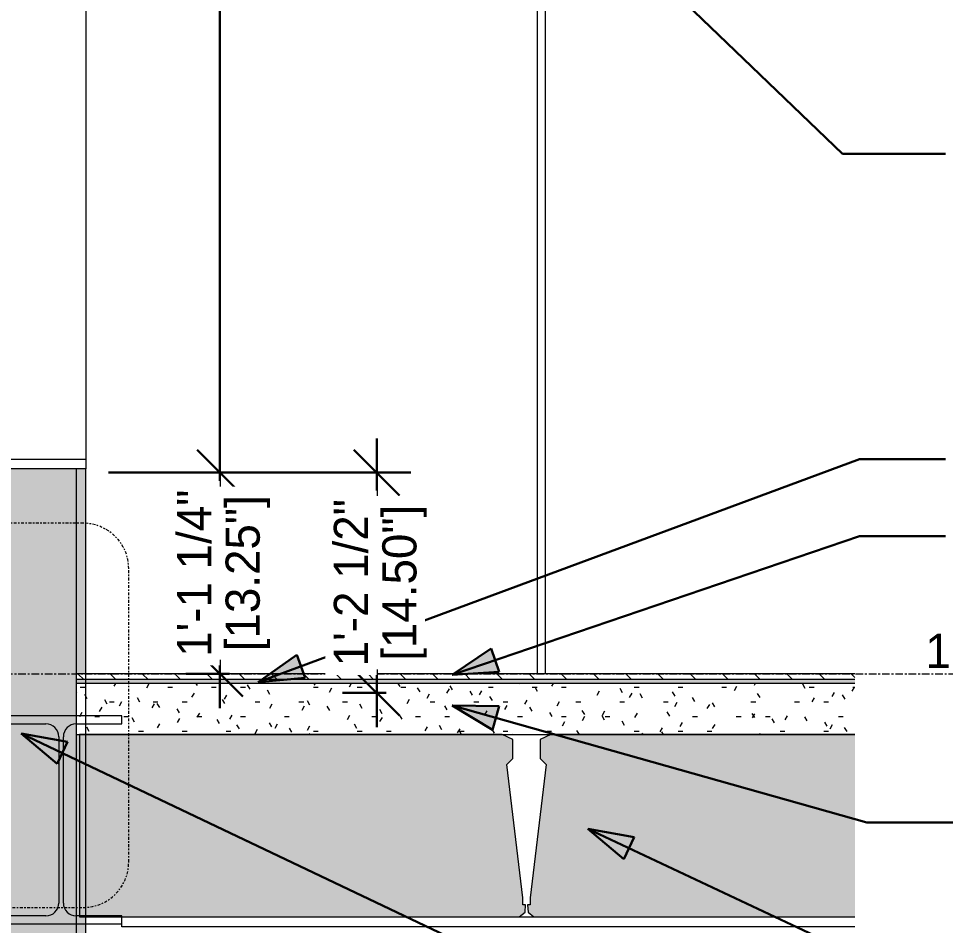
# Model space of a CAD drawing. Header units: inches. Extents: x -3960 to -3352, y -190 to 443.
# Drawn here: x -3856.3 to -3795.2, y 119.4 to 179.1 of the extents above; entities that cross this region are included whole.
import ezdxf

# ---------------------------------------------------------------- set-up
doc = ezdxf.new("R2010")
doc.units = ezdxf.units.IN
doc.header["$MEASUREMENT"] = 0
doc.linetypes.add('Dash Dot 3_16_', pattern=[0.3125, 0.1875, -0.0625, 0, -0.0625])
doc.linetypes.add('Grid Line 1_2_', pattern=[0.875, 0.5, -0.125, 0.125, -0.125])
for name, color, linetype, lineweight in [('0-1', 7, 'Continuous', 5), ('0-2', 253, 'Continuous', 9), ('0-3', 55, 'Continuous', 9), ('A-ANNO-DIMS-1', 211, 'Continuous', 30), ('A-ANNO-SYMB-1', 150, 'Dash Dot 3_16_', 9), ('A-DOOR-FRAM-1', 253, 'Continuous', 9), ('A-FLOR-2', 8, 'Continuous', 5), ('A-FLOR-6', 192, 'Continuous', 9), ('A-FLOR-LEVL', 51, 'Continuous', 9), ('A-FLOR-LEVL-1', 51, 'Grid Line 1_2_', 9), ('A-FLOR-MCUT-2', 51, 'Continuous', 9), ('A-FLOR-PATT-1', 45, 'Continuous', 9), ('A-GLAZ-1', 55, 'Continuous', 9), ('A-GLAZ-2', 151, 'Continuous', 9), ('A-WALL-6', 113, 'Continuous', 9), ('A-WALL-PATT-2', 45, 'Continuous', 9), ('G-ANNO-TEXT', 231, 'Continuous', 30), ('I-WALL-1', 254, 'Continuous', 9), ('S-BEAM-1', 10, 'Continuous', 9), ('S-BEAM-2', 7, 'Continuous', 9), ('S-BEAM-3', 45, 'Continuous', 9), ('S-BEAM-4', 55, 'Continuous', 9)]:
    doc.layers.add(name, color=color, linetype=linetype, lineweight=lineweight)
doc.styles.add('Century Gothic', font='ufonts.com_century-gothic.ttf', dxfattribs={"height": 2.25})
doc.dimstyles.new('OD__1_16__Tol__', dxfattribs={"dimscale": 12, "dimtxt": 2.349379, "dimasz": 0.25, "dimexe": 0.1875, "dimexo": 0.125, "dimgap": 0.03125, "dimtad": 1, "dimdec": 4, "dimrnd": 0.0625, "dimzin": 3, "dimdsep": 46, "dimlunit": 4, "dimtxsty": 'Century Gothic', "dimblk1": 'OBLIQUE', "dimblk2": 'OBLIQUE', "dimsah": 1, "dimcen": 0.09, "dimdle": 0.1875, "dimazin": 0, "dimtfac": 1, "dimtdec": 4, "dimtix": 1, "dimtmove": 0, "dimatfit": 3, "dimfxl": 1, "dimtvp": 1, "dimtfill": 1, "dimfrac": 2, "dimtolj": 1, "dimtzin": 0, "dimlwd": 30, "dimlwe": 30, "dimarcsym": 2})

# ---------------------------------------------------------------- blocks, each defined once
blk = doc.blocks.new('SWING - SINGLE - FLUSH - SWING - 34_ x 80_ - WITH ACOUSTICAL SEAL-3983856-WALL SECTION - RAMP - NORTH WALL')
at = {"layer": 'A-DOOR-FRAM-1'}
blk.add_line((-3821.599, 218), (-3821.599, 136), dxfattribs=at)
blk = doc.blocks.new('CTR - 1st Phase - Unit Layouts_rvt-1-WALL SECTION - RAMP - NORTH WALL')
at = {"layer": 'I-WALL-1'}
blk.add_line((-3822.099, 136), (-3822.099, 240.875), dxfattribs=at)
at = {"layer": '0-2'}
blk.add_blockref('SWING - SINGLE - FLUSH - SWING - 34_ x 80_ - WITH ACOUSTICAL SEAL-3983856-WALL SECTION - RAMP - NORTH WALL', (0, 0), dxfattribs=at)
blk = doc.blocks.new('034100 - Precast Structural Concrete - Solid Plank - 12_-2075003-WALL SECTION - RAMP - NORTH WALL')
at = {"layer": 'S-BEAM-1'}
blk.add_hatch(color=256, dxfattribs=at).paths.add_polyline_path([(-3822.169, 120), (-3801.207, 120), (-3801.207, 132), (-3821.225, 132), (-3821.918, 131.685), (-3821.918, 130.425), (-3821.525, 130.031), (-3822.588, 121.26), (-3822.588, 120.787), (-3822.765, 120.787), (-3822.723, 120.315), (-3822.348, 120)], flags=0)
at = {"layer": 'S-BEAM-2'}
for p, q in [((-3821.225, 132), (-3821.918, 131.685)), ((-3801.207, 132), (-3821.225, 132)), ((-3821.918, 131.685), (-3821.918, 130.425)), ((-3821.525, 130.031), (-3822.588, 121.26)), ((-3821.918, 130.425), (-3821.525, 130.031)), ((-3822.588, 121.26), (-3822.588, 120.787)), ((-3822.588, 120.787), (-3822.765, 120.787)), ((-3822.765, 120.787), (-3822.723, 120.315)), ((-3822.723, 120.315), (-3822.348, 120)), ((-3822.348, 120), (-3801.207, 120))]:
    blk.add_line(p, q, dxfattribs=at)
blk = doc.blocks.new('W-Wide Flange - W14X43-2393871-WALL SECTION - RAMP - NORTH WALL')
at = {"layer": 'S-BEAM-3'}
h = blk.add_hatch(dxfattribs=at)
h.set_pattern_fill('FP_11', color=256, style=0, pattern_type=2)
h.set_pattern_definition([(45, (-3769.654, 146.633), (-2.37588, 2.37588), []), (45, (-3769.654, 150.233), (-2.37588, 2.37588), [])])
h.paths.add_polyline_path([(-3849.474, 119.54), (-3849.474, 120), (-3851.849, 120), (-3851.849, 119.54), (-3851.516, 119.54)], flags=0)
at = {"layer": 'S-BEAM-2'}
for p, q in [((-3849.474, 133.24), (-3857.474, 133.24)), ((-3857.474, 133.24), (-3857.474, 132.71)), ((-3849.474, 132.71), (-3849.474, 133.24)), ((-3857.474, 132.71), (-3854.471, 132.71)), ((-3852.476, 132.71), (-3849.474, 132.71)), ((-3853.626, 131.865), (-3853.626, 120.915)), ((-3853.321, 120.915), (-3853.321, 131.865)), ((-3854.471, 120.07), (-3857.474, 120.07)), ((-3857.474, 120.07), (-3857.474, 119.54)), ((-3849.474, 120.07), (-3852.476, 120.07)), ((-3849.474, 119.54), (-3849.474, 120.07)), ((-3857.474, 119.54), (-3849.474, 119.54))]:
    blk.add_line(p, q, dxfattribs=at)
for centre, start, end in [((-3854.471, 131.865), 360, 90), ((-3852.476, 131.865), 90, 180), ((-3854.471, 120.915), 270, 0), ((-3852.476, 120.915), 180, 270)]:
    blk.add_arc(centre, 0.845, start, end, dxfattribs=at)
blk = doc.blocks.new('W-Wide Flange - W14X53-2393870-WALL SECTION - RAMP - NORTH WALL')
at = {"layer": 'S-BEAM-4'}
for p, q in [((-3823.299, 120), (-3822.348, 120)), ((-3849.474, 119.34), (-3849.474, 119.54)), ((-3801.207, 119.34), (-3849.474, 119.34))]:
    blk.add_line(p, q, dxfattribs=at)
blk = doc.blocks.new('034100 - Precast Structural Concrete - Solid Plank - 12_-2113028-WALL SECTION - RAMP - NORTH WALL')
at = {"layer": 'S-BEAM-1'}
blk.add_hatch(color=256, dxfattribs=at).paths.add_polyline_path([(-3823.299, 120), (-3822.924, 120.315), (-3822.883, 120.787), (-3823.06, 120.796), (-3823.06, 121.26), (-3824.123, 130.031), (-3823.729, 130.425), (-3823.729, 131.685), (-3824.422, 132), (-3852.261, 132), (-3852.261, 120), (-3826.361, 120)], flags=0)
at = {"layer": 'S-BEAM-2'}
for p, q in [((-3824.422, 132), (-3852.261, 132)), ((-3852.261, 132), (-3852.261, 120)), ((-3823.729, 131.685), (-3824.422, 132)), ((-3823.729, 130.425), (-3823.729, 131.685)), ((-3824.123, 130.031), (-3823.729, 130.425)), ((-3823.06, 121.26), (-3824.123, 130.031)), ((-3823.06, 121.181), (-3823.06, 121.26)), ((-3823.06, 120.787), (-3823.06, 121.181)), ((-3823.299, 120), (-3822.924, 120.315)), ((-3822.883, 120.787), (-3823.06, 120.787)), ((-3822.924, 120.315), (-3822.883, 120.787)), ((-3852.261, 120), (-3823.299, 120))]:
    blk.add_line(p, q, dxfattribs=at)
blk = doc.blocks.new('CTR - 1st Phase - Structure_rvt-1-WALL SECTION - RAMP - NORTH WALL')
at = {"layer": '0-3'}
for name in ['W-Wide Flange - W14X43-2393871-WALL SECTION - RAMP - NORTH WALL', '034100 - Precast Structural Concrete - Solid Plank - 12_-2113028-WALL SECTION - RAMP - NORTH WALL', '034100 - Precast Structural Concrete - Solid Plank - 12_-2075003-WALL SECTION - RAMP - NORTH WALL', 'W-Wide Flange - W14X53-2393870-WALL SECTION - RAMP - NORTH WALL']:
    blk.add_blockref(name, (0, 0), dxfattribs=at)
blk = doc.blocks.new('Window-Double_Hung-Marvin-Essential - ESDH3066 - 2nd Floor-3357213-WALL SECTION - RAMP - NORTH WALL')
at = {"layer": 'A-GLAZ-1'}
blk.add_line((-3851.849, 227), (-3851.849, 149.5), dxfattribs=at)
at = {"layer": 'A-GLAZ-2'}
for p, q in [((-3857.192, 150.125), (-3851.849, 150.125)), ((-3851.849, 150.125), (-3851.849, 149.5)), ((-3851.849, 149.5), (-3857.192, 149.5))]:
    blk.add_line(p, q, dxfattribs=at)
blk = doc.blocks.new('_Oblique')
at = {"color": 0, "linetype": 'ByBlock', "lineweight": -2}
blk.add_line((-0.5, -0.5), (0.5, 0.5), dxfattribs=at)
blk = doc.blocks.new('DIMBLOCK5-WALL SECTION - RAMP - NORTH WALL')
at = {"layer": 'A-ANNO-DIMS-1', "color": 0, "lineweight": 30, "transparency": 16777216}
for p, q in [((-3843.01, 229.5), (-3843.01, 147)), ((-3850.349, 227.25), (-3840.76, 227.25)), ((-3850.349, 149.25), (-3840.76, 149.25))]:
    blk.add_line(p, q, dxfattribs=at)
at = {"layer": 'Defpoints', "color": 0, "transparency": 16777216}
for p in [(-3851.849, 227.25), (-3851.849, 149.25), (-3843.01, 149.25)]:
    blk.add_point(p, dxfattribs=at)
at = {"layer": 'A-ANNO-DIMS-1', "color": 0, "lineweight": 30, "transparency": 16777216, "xscale": 3, "yscale": 3, "zscale": 3}
for p, rotation in [((-3843.01, 227.25), 90), ((-3843.01, 149.25), 270)]:
    blk.add_blockref('_Oblique', p, dxfattribs=dict(at, rotation=rotation))
at = {"layer": 'A-ANNO-DIMS-1', "color": 0, "transparency": 16777216, "insert": (-3844.566, 188.25), "char_height": 2.25, "attachment_point": 5, "rotation": 90, "style": 'Century Gothic', "bg_fill": 3, "box_fill_scale": 1.25, "bg_fill_color": 256, "bg_fill_true_color": 13158600, "bg_fill_transparency": 0}
blk.add_mtext('\\A1;6\'-6"', dxfattribs=at)
at = {"layer": 'A-ANNO-DIMS-1', "color": 0, "transparency": 16777216, "insert": (-3841.177, 188.25), "char_height": 2.25, "attachment_point": 5, "rotation": 90, "style": 'Century Gothic', "bg_fill": 3, "box_fill_scale": 1.25, "bg_fill_color": 256, "bg_fill_true_color": 13158600, "bg_fill_transparency": 0}
blk.add_mtext('\\A1;[78.00"]', dxfattribs=at)
blk = doc.blocks.new('DIMBLOCK6-WALL SECTION - RAMP - NORTH WALL')
at = {"layer": 'A-ANNO-DIMS-1', "color": 0, "lineweight": 30, "transparency": 16777216}
for p, q in [((-3843.01, 151.5), (-3843.01, 133.75)), ((-3850.349, 149.25), (-3840.76, 149.25)), ((-3842.389, 136), (-3845.26, 136))]:
    blk.add_line(p, q, dxfattribs=at)
at = {"layer": 'Defpoints', "color": 0, "transparency": 16777216}
for p in [(-3851.849, 149.25), (-3843.01, 136), (-3840.889, 136)]:
    blk.add_point(p, dxfattribs=at)
at = {"layer": 'A-ANNO-DIMS-1', "color": 0, "lineweight": 30, "transparency": 16777216, "xscale": 3, "yscale": 3, "zscale": 3}
for p, rotation in [((-3843.01, 149.25), 90), ((-3843.01, 136), 270)]:
    blk.add_blockref('_Oblique', p, dxfattribs=dict(at, rotation=rotation))
at = {"layer": 'A-ANNO-DIMS-1', "color": 0, "transparency": 16777216, "insert": (-3844.691, 142.625), "char_height": 2.25, "attachment_point": 5, "rotation": 90, "style": 'Century Gothic', "bg_fill": 3, "box_fill_scale": 1.25, "bg_fill_color": 256, "bg_fill_true_color": 13158600, "bg_fill_transparency": 0}
blk.add_mtext('\\A1;1\'-1 1/4"', dxfattribs=at)
at = {"layer": 'A-ANNO-DIMS-1', "color": 0, "transparency": 16777216, "insert": (-3841.177, 142.625), "char_height": 2.25, "attachment_point": 5, "rotation": 90, "style": 'Century Gothic', "bg_fill": 3, "box_fill_scale": 1.25, "bg_fill_color": 256, "bg_fill_true_color": 13158600, "bg_fill_transparency": 0}
blk.add_mtext('\\A1;[13.25"]', dxfattribs=at)
blk = doc.blocks.new('DIMBLOCK8-WALL SECTION - RAMP - NORTH WALL')
at = {"layer": 'A-ANNO-DIMS-1', "color": 0, "lineweight": 30, "transparency": 16777216}
for p, q in [((-3832.691, 151.5), (-3832.691, 132.5)), ((-3850.349, 149.25), (-3830.441, 149.25)), ((-3832.07, 134.75), (-3834.941, 134.75))]:
    blk.add_line(p, q, dxfattribs=at)
at = {"layer": 'Defpoints', "color": 0, "transparency": 16777216}
for p in [(-3851.849, 149.25), (-3832.691, 134.75), (-3830.57, 134.75)]:
    blk.add_point(p, dxfattribs=at)
at = {"layer": 'A-ANNO-DIMS-1', "color": 0, "lineweight": 30, "transparency": 16777216, "xscale": 3, "yscale": 3, "zscale": 3}
for p, rotation in [((-3832.691, 149.25), 90), ((-3832.691, 134.75), 270)]:
    blk.add_blockref('_Oblique', p, dxfattribs=dict(at, rotation=rotation))
at = {"layer": 'A-ANNO-DIMS-1', "color": 0, "transparency": 16777216, "insert": (-3834.372, 142), "char_height": 2.25, "attachment_point": 5, "rotation": 90, "style": 'Century Gothic', "bg_fill": 3, "box_fill_scale": 1.25, "bg_fill_color": 256, "bg_fill_true_color": 13158600, "bg_fill_transparency": 0}
blk.add_mtext('\\A1;1\'-2 1/2"', dxfattribs=at)
at = {"layer": 'A-ANNO-DIMS-1', "color": 0, "transparency": 16777216, "insert": (-3830.858, 142), "char_height": 2.25, "attachment_point": 5, "rotation": 90, "style": 'Century Gothic', "bg_fill": 3, "box_fill_scale": 1.25, "bg_fill_color": 256, "bg_fill_true_color": 13158600, "bg_fill_transparency": 0}
blk.add_mtext('\\A1;[14.50"]', dxfattribs=at)

msp = doc.modelspace()

# ---------------------------------------------------------------- hatches: boundary and pattern name
at = {"layer": 'A-FLOR-2'}
msp.add_hatch(color=256, dxfattribs=at).paths.add_polyline_path([(-3851.5156, 135.375), (-3801.2071, 135.375), (-3801.2071, 135.625), (-3852.47374, 135.625), (-3852.47374, 135.375), (-3851.84874, 135.375)], flags=0)
at = {"layer": 'A-FLOR-PATT-1'}
h = msp.add_hatch(dxfattribs=at)
h.set_pattern_fill('FP_2', color=256, style=0, pattern_type=2)
h.set_pattern_definition([(135, (-3769.654, 146.633), (-1.06066, -1.06066), [])])
h.paths.add_polyline_path([(-3834.7461, 135.625), (-3801.2071, 135.625), (-3801.2071, 136), (-3852.47374, 135.99039), (-3852.47374, 135.625), (-3851.5156, 135.625)], flags=0)
h = msp.add_hatch(dxfattribs=at)
h.set_pattern_fill('FP_3', color=256, style=0, pattern_type=2)
h.set_pattern_definition([(0, (-3769.654, 146.633), (3.84, 0.96), [0.317, -2.563, 0.317, -2.563, -15.36]), (0, (-3769.654, 146.633), (3.84, 0.96), [-5.76, 0.317, -5.443, 0.317, -2.563, -6.72]), (0, (-3769.654, 146.633), (3.84, 0.96), [-14.4, 0.317, -1.603, 0.317, -4.483]), (120, (-3768.214, 147.113), (-2.751384, 2.845538), [0.317, -2.563, 0.317, -2.563, -15.36]), (120, (-3768.214, 147.113), (-2.751384, 2.845538), [-5.76, 0.317, -5.443, 0.317, -2.563, -6.72]), (120, (-3768.214, 147.113), (-2.751384, 2.845538), [-14.4, 0.317, -1.603, 0.317, -4.483]), (240, (-3767.734, 149.033), (-1.088616, -3.805538), [0.317, -2.563, 0.317, -2.563, -15.36]), (240, (-3767.734, 149.033), (-1.088616, -3.805538), [-5.76, 0.317, -5.443, 0.317, -2.563, -6.72]), (240, (-3767.734, 149.033), (-1.088616, -3.805538), [-14.4, 0.317, -1.603, 0.317, -4.483])])
h.paths.add_polyline_path([(-3834.7461, 132), (-3801.2071, 132), (-3801.2071, 135.375), (-3852.47374, 135.375), (-3852.47374, 132), (-3851.5156, 132)], flags=0)
at = {"layer": 'A-WALL-PATT-2'}
h = msp.add_hatch(dxfattribs=at)
h.set_pattern_fill('FP_5', color=256, style=0, pattern_type=2)
h.set_pattern_definition([(161.57, (-3769.534, 146.753), (-0.9603837, -0.0003992), [0, -6.83, 0.758, 0]), (18.43, (-3769.774, 146.753), (-0.9603837, 0.0003992), [0, -6.83, 0.758, 0]), (108.43, (-3769.534, 146.753), (0.4795102, -2.4005264), [2.276, -5.312]), (71.57, (-3769.774, 146.753), (0.4795102, 2.4005264), [2.276, -5.312])])
h.paths.add_polyline_path([(-3857.97374, 110), (-3852.47374, 110), (-3852.47374, 149.5), (-3857.97374, 149.5), (-3857.97374, 118.23868)], flags=0)
h.paths.add_polyline_path([(-3857.97374, 227), (-3852.47374, 227), (-3852.47374, 242), (-3857.97374, 242), (-3857.97374, 227.44496)], flags=0)
h.paths.add_polyline_path([(-3855.84874, 348.5), (-3852.47374, 348.5), (-3852.47374, 349.5), (-3857.97374, 349.5), (-3857.97374, 348.5)], flags=0)
h = msp.add_hatch(dxfattribs=at)
h.set_pattern_fill('FP_1', color=256, style=0, pattern_type=2)
h.set_pattern_definition([(0, (-3769.654, 146.633), (7.68, 1.92), [0.317, -5.443, 0.317, -5.443, -30.72]), (0, (-3769.654, 146.633), (7.68, 1.92), [-11.52, 0.317, -11.203, 0.317, -5.443, -13.44]), (0, (-3769.654, 146.633), (7.68, 1.92), [-28.8, 0.317, -3.523, 0.317, -9.283]), (120, (-3766.774, 147.593), (-5.502769, 5.691075), [0.317, -5.443, 0.317, -5.443, -30.72]), (120, (-3766.774, 147.593), (-5.502769, 5.691075), [-11.52, 0.317, -11.203, 0.317, -5.443, -13.44]), (120, (-3766.774, 147.593), (-5.502769, 5.691075), [-28.8, 0.317, -3.523, 0.317, -9.283]), (240, (-3765.814, 151.433), (-2.177231, -7.611075), [0.317, -5.443, 0.317, -5.443, -30.72]), (240, (-3765.814, 151.433), (-2.177231, -7.611075), [-11.52, 0.317, -11.203, 0.317, -5.443, -13.44]), (240, (-3765.814, 151.433), (-2.177231, -7.611075), [-28.8, 0.317, -3.523, 0.317, -9.283])])
h.paths.add_polyline_path([(-3852.47374, 110), (-3851.84874, 110), (-3851.84874, 120), (-3852.2607, 120), (-3852.2607, 132), (-3852.47374, 132), (-3852.47374, 110.24023)], flags=0)
h.paths.add_polyline_path([(-3852.47374, 136), (-3851.84874, 136), (-3851.84874, 149.5), (-3852.47374, 149.5), (-3852.47374, 138.09437)], flags=0)
h.paths.add_polyline_path([(-3851.84874, 227), (-3851.84874, 241.5), (-3852.47374, 241.49916), (-3852.47374, 227)], flags=0)
h.paths.add_polyline_path([(-3851.84874, 348.5), (-3851.84874, 349.5), (-3852.47374, 349.5), (-3852.47374, 348.5)], flags=0)
at = {"layer": 'G-ANNO-TEXT'}
for points in [[(-3827.72881, 135.93868), (-3824.62981, 136.14459), (-3825.14796, 137.6665)], [(-3840.49046, 135.45875), (-3837.39812, 135.74792), (-3837.957, 137.25535)], [(-3827.72881, 133.91313), (-3825.05979, 132.32489), (-3824.62325, 133.87218)], [(-3856.10188, 132.08304), (-3853.73814, 130.06836), (-3853.04748, 131.52014)], [(-3818.7972, 125.80765), (-3816.42392, 123.80423), (-3815.74017, 125.25927)]]:
    msp.add_hatch(color=256, dxfattribs=at).paths.add_polyline_path(points, flags=0)

# ---------------------------------------------------------------- linework, layer by layer
at = {"layer": 'A-ANNO-SYMB-1'}
for p, q in [((-3852.01575, 145.91709), (-3870.32472, 145.91709)), ((-3849.01575, 123.62157), (-3849.01575, 142.91709)), ((-3870.32472, 120.62157), (-3852.01575, 120.62157))]:
    msp.add_line(p, q, dxfattribs=at)
for centre, start, end in [((-3852.01575, 142.91709), 0, 90), ((-3852.01575, 123.62157), 270, 0)]:
    msp.add_arc(centre, 3, start, end, dxfattribs=at)
at = {"layer": 'A-FLOR-6'}
for p, q in [((-3801.2071, 136), (-3852.47374, 136)), ((-3852.47374, 136), (-3852.47374, 132)), ((-3852.47374, 132), (-3801.2071, 132))]:
    msp.add_line(p, q, dxfattribs=at)
at = {"layer": 'A-FLOR-LEVL-1'}
msp.add_line((-3959.54221, 136), (-3763.3447, 136), dxfattribs=at)
at = {"layer": 'A-FLOR-MCUT-2'}
for p, q in [((-3801.2071, 135.625), (-3852.47374, 135.625)), ((-3801.2071, 135.375), (-3852.47374, 135.375))]:
    msp.add_line(p, q, dxfattribs=at)
at = {"layer": 'A-WALL-6'}
for p, q in [((-3852.47374, 149.5), (-3852.47374, 110)), ((-3851.84874, 110), (-3851.84874, 149.5))]:
    msp.add_line(p, q, dxfattribs=at)
at = {"layer": 'G-ANNO-TEXT'}
for p, q in [((-3860.95227, 226.81113), (-3802.02211, 170.22525)), ((-3802.02211, 170.22525), (-3795.24315, 170.22525)), ((-3840.49046, 135.45875), (-3800.90334, 150.13571)), ((-3800.90334, 150.13571), (-3795.24315, 150.13571)), ((-3827.72881, 135.93868), (-3800.90334, 145.07159)), ((-3800.90334, 145.07159), (-3795.24315, 145.07159)), ((-3825.14796, 137.6665), (-3827.72881, 135.93868)), ((-3824.62981, 136.14459), (-3825.14796, 137.6665)), ((-3837.957, 137.25535), (-3840.49046, 135.45875)), ((-3837.39812, 135.74792), (-3837.957, 137.25535)), ((-3827.72881, 135.93868), (-3824.62981, 136.14459)), ((-3840.49046, 135.45875), (-3837.39812, 135.74792)), ((-3827.72881, 133.91313), (-3825.05979, 132.32489)), ((-3824.62325, 133.87218), (-3827.72881, 133.91313)), ((-3827.72881, 133.91313), (-3800.42382, 126.20952)), ((-3825.05979, 132.32489), (-3824.62325, 133.87218)), ((-3856.10188, 132.08304), (-3853.73814, 130.06836)), ((-3853.04748, 131.52014), (-3856.10188, 132.08304)), ((-3856.10188, 132.08304), (-3800.42382, 105.59513)), ((-3853.73814, 130.06836), (-3853.04748, 131.52014)), ((-3818.7972, 125.80765), (-3816.42392, 123.80423)), ((-3815.74017, 125.25927), (-3818.7972, 125.80765)), ((-3818.7972, 125.80765), (-3800.42382, 117.17367)), ((-3800.42382, 126.20952), (-3794.76362, 126.20952)), ((-3816.42392, 123.80423), (-3815.74017, 125.25927))]:
    msp.add_line(p, q, dxfattribs=at)

# ---------------------------------------------------------------- block references
at = {"layer": '0-1'}
for name in ['CTR - 1st Phase - Unit Layouts_rvt-1-WALL SECTION - RAMP - NORTH WALL', 'CTR - 1st Phase - Structure_rvt-1-WALL SECTION - RAMP - NORTH WALL']:
    msp.add_blockref(name, (0, 0), dxfattribs=at)
at = {"layer": 'A-GLAZ-1'}
msp.add_blockref('Window-Double_Hung-Marvin-Essential - ESDH3066 - 2nd Floor-3357213-WALL SECTION - RAMP - NORTH WALL', (0, 0), dxfattribs=at)

# ---------------------------------------------------------------- texts
at = {"layer": 'A-FLOR-LEVL', "insert": (-3796.5602, 138.6377), "char_height": 2.25, "width": 36.8145, "attachment_point": 1, "style": 'Century Gothic'}
msp.add_mtext('11\' - 4" - 2ND FLOOR', dxfattribs=at)

# ---------------------------------------------------------------- next in the draw order: dimensions: what is measured, and where the dimension line sits
at = {"layer": 'A-ANNO-DIMS-1'}
dim = msp.add_linear_dim(base=(-3843.00983, 149.25), p1=(-3851.84874, 227.25), p2=(-3851.84874, 149.25), angle=90, dimstyle='OD__1_16__Tol__', override={"dimpost": '<>\\X', "dimfxl": 78}, dxfattribs=at)
dim.commit()
dim.dimension.update_dxf_attribs({"geometry": 'DIMBLOCK5-WALL SECTION - RAMP - NORTH WALL', "text_midpoint": (-3843.00983, 188.25)})

# ---------------------------------------------------------------- next in the draw order: dimensions: what is measured, and where the dimension line sits
dim = msp.add_linear_dim(base=(-3843.00983, 136), p1=(-3851.84874, 149.25), p2=(-3840.88851, 136), angle=90, dimstyle='OD__1_16__Tol__', override={"dimpost": '<>\\X', "dimfxl": 17.195613}, dxfattribs=at)
dim.commit()
dim.dimension.update_dxf_attribs({"geometry": 'DIMBLOCK6-WALL SECTION - RAMP - NORTH WALL', "text_midpoint": (-3843.00983, 142.625)})

# ---------------------------------------------------------------- next in the draw order: dimensions: what is measured, and where the dimension line sits
dim = msp.add_linear_dim(base=(-3832.69109, 134.75), p1=(-3851.84874, 149.25), p2=(-3830.56977, 134.75), angle=90, dimstyle='OD__1_16__Tol__', override={"dimpost": '<>\\X', "dimfxl": 25.749651}, dxfattribs=at)
dim.commit()
dim.dimension.update_dxf_attribs({"geometry": 'DIMBLOCK8-WALL SECTION - RAMP - NORTH WALL', "text_midpoint": (-3832.69109, 142)})

doc.saveas('drawing.dxf')
